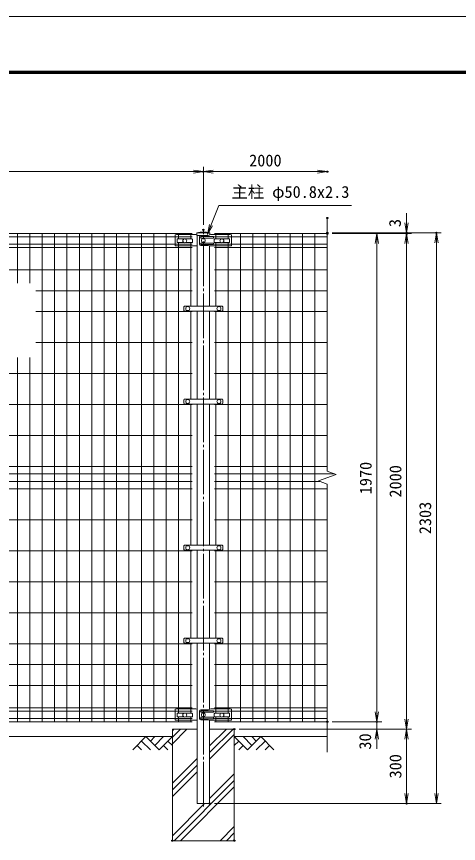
# Model space of a CAD drawing. Units: millimetres, scale not verified. Extents: x -4200 to 4200, y -2970 to 2970.
# Drawn here: x -2138 to -356, y -367 to 2970 of the extents above; entities that cross this region are included whole.
import ezdxf
from ezdxf.enums import TextEntityAlignment as Align

# ---------------------------------------------------------------- set-up
doc = ezdxf.new("R2010")
doc.units = ezdxf.units.MM
doc.header["$LTSCALE"] = 10
doc.header["$PDMODE"] = 32
doc.header["$PDSIZE"] = 5
doc.linetypes.add('LONG_CHAIN', pattern=[21, 18, -1, 1, -1])
for name, color, linetype, lineweight in [('0-3_D-STR2', 7, 'Continuous', 9), ('0-4_D-STR1', 1, 'Continuous', 9), ('0-5_D-DCR-HCH', 7, 'Continuous', 9), ('0-6_D-BMK', 2, 'LONG_CHAIN', 9), ('0-7_D-STR-DIM', 7, 'Continuous', 9), ('0-8_0', 7, 'Continuous', 9), ('0-A_D-STR3', 3, 'Continuous', 9), ('0-B_D-BGD', 7, 'Continuous', 9), ('0-C_D-STR4', 7, 'Continuous', 9), ('0-D_D-STR-TXT', 7, 'Continuous', 9), ('0-E_D-TTL', 7, 'Continuous', 9)]:
    doc.layers.add(name, color=color, linetype=linetype, lineweight=lineweight)
doc.layers.add('0-9_Defpoints', color=7, linetype='Continuous')
doc.styles.add('ＭＳ ゴシック', font='')
doc.styles.get('ＭＳ ゴシック').set_extended_font_data('MS Gothic')

# ---------------------------------------------------------------- blocks, each defined once
blk = doc.blocks.new('_Open')
at = {"layer": '0-8_0'}
blk.add_line((-10, 1.667), (0, 0), dxfattribs=at)
blk.add_lwpolyline([(-10, -1.667), (0, 0), (-10, 0)], dxfattribs=at)

msp = doc.modelspace()

# ---------------------------------------------------------------- linework, layer by layer
at = {"layer": '0-3_D-STR2'}
for p, q in [((-1429.97, 2093.98), (-3339.97, 2093.98)), ((-1429.97, 2081.1), (-3339.97, 2081.1)), ((-2134.97, 1893.98), (-2134.97, 2093.98)), ((-2084.97, 1893.98), (-2084.97, 2093.98)), ((-2034.97, 123.98), (-2034.97, 2093.98)), ((-1984.97, 123.98), (-1984.97, 2093.98)), ((-1934.97, 123.98), (-1934.97, 2093.98)), ((-1884.97, 123.98), (-1884.97, 2093.98)), ((-1834.97, 123.98), (-1834.97, 2093.98)), ((-1784.97, 123.98), (-1784.97, 2093.98)), ((-1734.97, 123.98), (-1734.97, 2093.98)), ((-1684.97, 123.98), (-1684.97, 2093.98)), ((-1634.97, 123.98), (-1634.97, 2093.98)), ((-1584.97, 123.98), (-1584.97, 2093.98)), ((-1534.97, 123.98), (-1534.97, 2093.98)), ((-1484.97, 2072.46), (-1484.97, 2093.98)), ((-1434.97, 2072.46), (-1434.97, 2093.98)), ((-1339.97, 2093.98), (-884.97, 2093.98)), ((-1339.97, 2081.1), (-884.97, 2081.1)), ((-1334.97, 2072.46), (-1334.97, 2093.98)), ((-1284.97, 2072.46), (-1284.97, 2093.98)), ((-1234.97, 123.98), (-1234.97, 2093.98)), ((-1184.97, 123.98), (-1184.97, 2093.98)), ((-1134.97, 123.98), (-1134.97, 2093.98)), ((-1084.97, 123.98), (-1084.97, 2093.98)), ((-1034.97, 123.98), (-1034.97, 2093.98)), ((-984.97, 123.98), (-984.97, 2093.98)), ((-934.97, 123.98), (-934.97, 2093.98)), ((-1429.97, 2050.85), (-3339.97, 2050.85)), ((-1429.97, 2037.98), (-3339.97, 2037.98)), ((-1484.97, 158.46), (-1484.97, 2057.46)), ((-1434.97, 1801.23), (-1434.97, 2057.46)), ((-1339.97, 2050.85), (-884.97, 2050.85)), ((-1339.97, 2037.98), (-884.97, 2037.98)), ((-1334.97, 1801.23), (-1334.97, 2057.46)), ((-1284.97, 158.46), (-1284.97, 2057.46)), ((-1429.97, 1947.98), (-3339.97, 1947.98)), ((-1339.97, 1947.98), (-884.97, 1947.98)), ((-1429.97, 1863.48), (-2059.97, 1863.48)), ((-1339.97, 1863.48), (-884.97, 1863.48)), ((-1429.97, 1778.98), (-2059.97, 1778.98)), ((-1434.97, 1426.23), (-1434.97, 1781.23)), ((-1339.97, 1778.98), (-884.97, 1778.98)), ((-1334.97, 1426.23), (-1334.97, 1781.23)), ((-1429.97, 1653.98), (-2059.97, 1653.98)), ((-1339.97, 1653.98), (-884.97, 1653.98)), ((-2134.97, 123.98), (-2134.97, 1593.98)), ((-2084.97, 123.98), (-2084.97, 1593.98)), ((-1429.97, 1528.98), (-3339.97, 1528.98)), ((-1339.97, 1528.98), (-884.97, 1528.98)), ((-1429.97, 1403.98), (-3339.97, 1403.98)), ((-1434.97, 836.23), (-1434.97, 1406.23)), ((-1339.97, 1403.98), (-884.97, 1403.98)), ((-1334.97, 836.23), (-1334.97, 1406.23)), ((-1429.97, 1278.98), (-3339.97, 1278.98)), ((-1339.97, 1278.98), (-884.97, 1278.98)), ((-1429.97, 1153.98), (-3339.97, 1153.98)), ((-1339.97, 1153.98), (-884.97, 1153.98)), ((-1429.97, 1123.98), (-3339.97, 1123.98)), ((-1339.97, 1123.98), (-855.71, 1123.98)), ((-1429.97, 1093.98), (-3339.97, 1093.98)), ((-1339.97, 1093.98), (-914.24, 1093.98)), ((-1429.97, 1063.98), (-3339.97, 1063.98)), ((-1339.97, 1063.98), (-884.97, 1063.98)), ((-1429.97, 938.98), (-3339.97, 938.98)), ((-1339.97, 938.98), (-884.97, 938.98)), ((-1429.97, 813.98), (-3339.97, 813.98)), ((-1434.97, 461.23), (-1434.97, 816.23)), ((-1339.97, 813.98), (-884.97, 813.98)), ((-1334.97, 461.23), (-1334.97, 816.23)), ((-1429.97, 688.98), (-3339.97, 688.98)), ((-1339.97, 688.98), (-884.97, 688.98)), ((-1429.97, 563.98), (-3339.97, 563.98)), ((-1339.97, 563.98), (-884.97, 563.98)), ((-1429.97, 438.98), (-3339.97, 438.98)), ((-1434.97, 158.46), (-1434.97, 441.23)), ((-1339.97, 438.98), (-884.97, 438.98)), ((-1334.97, 158.46), (-1334.97, 441.23)), ((-1429.97, 354.48), (-3339.97, 354.48)), ((-1339.97, 354.48), (-884.97, 354.48)), ((-1429.97, 269.98), (-3339.97, 269.98)), ((-1339.97, 269.98), (-884.97, 269.98)), ((-1429.97, 179.98), (-3339.97, 179.98)), ((-1429.97, 167.1), (-3339.97, 167.1)), ((-1339.97, 179.98), (-884.97, 179.98)), ((-1339.97, 167.1), (-884.97, 167.1)), ((-1429.97, 136.85), (-3339.97, 136.85)), ((-1484.97, 123.98), (-1484.97, 143.46)), ((-1434.97, 123.98), (-1434.97, 143.46)), ((-1339.97, 136.85), (-884.97, 136.85)), ((-1334.97, 123.98), (-1334.97, 143.46)), ((-1284.97, 123.98), (-1284.97, 143.46)), ((-1429.97, 123.98), (-3339.97, 123.98)), ((-1339.97, 123.98), (-884.97, 123.98))]:
    msp.add_line(p, q, dxfattribs=at)
at = {"layer": '0-4_D-STR1'}
for p, q in [((-1358.37, 2096.98), (-1411.57, 2096.98)), ((-1411.57, 2096.98), (-1411.57, 2085.98)), ((-1365.62, 2085.98), (-1411.57, 2085.98)), ((-1410.37, 2085.98), (-1410.37, 1801.23)), ((-1358.37, 2088.49), (-1358.37, 2096.98)), ((-1359.57, 1801.23), (-1359.57, 2044.16)), ((-1410.37, 1781.23), (-1410.37, 1426.23)), ((-1359.57, 1426.23), (-1359.57, 1781.23)), ((-1410.37, 1406.23), (-1410.37, 836.23)), ((-1359.57, 836.23), (-1359.57, 1406.23)), ((-1410.37, 816.23), (-1410.37, 461.23)), ((-1359.57, 461.23), (-1359.57, 816.23)), ((-1410.37, 441.23), (-1410.37, -206.02)), ((-1359.57, 174.07), (-1359.57, 441.23))]:
    msp.add_line(p, q, dxfattribs=at)
msp.add_lwpolyline([(-1410.37, -206.02), (-1359.57, -206.02), (-1359.57, 130.16)], dxfattribs=at)
msp.add_arc((-1384.97, 1980.55), 119.43, 77.13052, 102.86948, dxfattribs=at)
at = {"layer": '0-5_D-DCR-HCH'}
for p, q in [((-1509.97, 34.88), (-1450.88, 93.98)), ((-1509.97, 61.4), (-1477.39, 93.98)), ((-1509.97, 87.92), (-1503.91, 93.98)), ((-1359.57, -0.33), (-1265.26, 93.98)), ((-1359.57, 26.18), (-1291.78, 93.98)), ((-1359.57, -26.85), (-1259.97, 72.75)), ((-1616.4, 63.98), (-1669.61, 10.77)), ((-1634.14, 46.24), (-1598.5, 10.77)), ((-1616.4, 63.98), (-1563.19, 10.77)), ((-1598.66, 46.24), (-1580.92, 63.98)), ((-1580.92, 28.5), (-1545.45, 63.98)), ((-1563.19, 10.77), (-1509.97, 63.98)), ((-1527.71, 46.24), (-1509.97, 28.59)), ((-1206.76, 10.77), (-1259.97, 63.98)), ((-1242.24, 46.24), (-1259.97, 28.59)), ((-1189.03, 28.5), (-1224.5, 63.98)), ((-1153.55, 63.98), (-1206.76, 10.77)), ((-1171.2, 46.15), (-1189.03, 63.98)), ((-1135.81, 46.24), (-1171.45, 10.77)), ((-1153.55, 63.98), (-1100.34, 10.77)), ((-1651.87, 28.5), (-1634.05, 10.77)), ((-1545.45, 28.5), (-1527.63, 10.77)), ((-1224.5, 28.5), (-1242.32, 10.77)), ((-1118.08, 28.5), (-1135.89, 10.77)), ((-1509.97, -124.22), (-1410.37, -24.62)), ((-1509.97, -150.73), (-1410.37, -51.13)), ((-1509.97, -177.25), (-1410.37, -77.65)), ((-1359.57, -185.95), (-1259.97, -86.35)), ((-1503.13, -356.02), (-1259.97, -112.87)), ((-1476.61, -356.02), (-1259.97, -139.38)), ((-1509.97, -336.35), (-1379.65, -206.02)), ((-1317.51, -356.02), (-1259.97, -298.48)), ((-1291, -356.02), (-1259.97, -325)), ((-1264.48, -356.02), (-1259.97, -351.51))]:
    msp.add_line(p, q, dxfattribs=at)
msp.add_lwpolyline([(-1259.97, 93.98), (-1359.57, 93.98), (-1359.57, -206.02), (-1410.37, -206.02), (-1410.37, 93.98), (-1509.97, 93.98), (-1509.97, -356.02), (-1259.97, -356.02)], close=True, dxfattribs=at)
at = {"layer": '0-6_D-BMK'}
msp.add_line((-1384.97, -218.02), (-1384.97, 2108.98), dxfattribs=at)
at = {"layer": '0-7_D-STR-DIM'}
for p, q in [((-3344.97, 2343.98), (-1424.97, 2343.98)), ((-1384.97, 2128.98), (-1384.97, 2363.98)), ((-1384.97, 2128.98), (-1384.97, 2363.98)), ((-1344.97, 2343.98), (-924.97, 2343.98)), ((-564.97, 2136.98), (-564.97, 2176.98)), ((-884.97, 1134.63), (-884.97, 2156.98)), ((-864.97, 2096.98), (-424.97, 2096.98)), ((-864.97, 2096.98), (-544.97, 2096.98)), ((-864.97, 2093.98), (-664.97, 2093.98)), ((-864.97, 2093.98), (-544.97, 2093.98)), ((-864.97, 2093.98), (-544.97, 2093.98)), ((-564.97, 2093.98), (-564.97, 2096.98)), ((-684.97, 163.98), (-684.97, 2053.98)), ((-564.97, 133.98), (-564.97, 2053.98)), ((-564.97, 2053.98), (-564.97, 2013.98)), ((-444.97, -166.02), (-444.97, 2056.98)), ((-920.21, 1096.15), (-849.74, 1121.81)), ((-849.74, 1121.81), (-884.97, 1134.63)), ((-884.97, 1083.33), (-920.21, 1096.15)), ((-884.97, 0.98), (-884.97, 1083.33)), ((-684.97, 163.98), (-684.97, 203.98)), ((-864.97, 123.98), (-664.97, 123.98)), ((-864.97, 123.98), (-664.97, 123.98)), ((-684.97, 93.98), (-684.97, 123.98)), ((-1239.97, 93.98), (-664.97, 93.98)), ((-1239.97, 93.98), (-544.97, 93.98)), ((-1239.97, 93.98), (-544.97, 93.98)), ((-684.97, 53.98), (-684.97, 13.98)), ((-564.97, 53.98), (-564.97, -166.02)), ((-1339.57, -206.02), (-424.97, -206.02)), ((-1339.57, -206.02), (-544.97, -206.02))]:
    msp.add_line(p, q, dxfattribs=at)
at = {"layer": '0-9_Defpoints'}
for p in [(-1384.97, 2343.98), (-884.97, 2343.98), (-884.97, 2156.98), (-1384.97, 2108.98), (-884.97, 2096.98), (-884.97, 2096.98), (-884.97, 2093.98), (-684.97, 2093.98), (-564.97, 2096.98), (-564.97, 2093.98), (-444.97, 2096.98), (-884.97, 123.98), (-684.97, 123.98), (-1259.97, 93.98), (-1359.57, -206.02), (-564.97, -206.02), (-1509.97, -356.02), (-1259.97, -356.02)]:
    msp.add_point(p, dxfattribs=at)
at = {"layer": '0-A_D-STR3'}
for p, q in [((-1492.97, 2089.98), (-1497.97, 2088.98)), ((-1497.97, 2088.98), (-1497.97, 2045.16)), ((-1492.97, 2089.98), (-1415.89, 2089.98)), ((-1490.97, 2070.46), (-1490.97, 2059.46)), ((-1488.97, 2072.46), (-1462.76, 2072.46)), ((-1457.19, 2072.46), (-1430.97, 2072.46)), ((-1428.97, 2070.46), (-1428.97, 2059.46)), ((-1415.89, 2089.98), (-1411.57, 2088.49)), ((-1400.46, 2080.98), (-1400.46, 2050.98)), ((-1365.62, 2085.98), (-1395.46, 2085.98)), ((-1345.97, 2081.98), (-1393.39, 2081.98)), ((-1345.97, 2075.98), (-1393.39, 2075.98)), ((-1354.06, 2089.98), (-1365.62, 2085.98)), ((-1276.97, 2089.98), (-1354.06, 2089.98)), ((-1340.97, 2070.46), (-1340.97, 2059.46)), ((-1338.97, 2072.46), (-1312.76, 2072.46)), ((-1307.19, 2072.46), (-1280.97, 2072.46)), ((-1278.97, 2070.46), (-1278.97, 2059.46)), ((-1276.97, 2089.98), (-1271.97, 2088.98)), ((-1271.97, 2088.98), (-1271.97, 2045.16)), ((-1410.37, 2044.16), (-1496.97, 2044.16)), ((-1488.97, 2057.46), (-1462.76, 2057.46)), ((-1457.19, 2057.46), (-1430.97, 2057.46)), ((-1365.62, 2045.98), (-1395.46, 2045.98)), ((-1345.97, 2055.98), (-1393.39, 2055.98)), ((-1345.97, 2049.98), (-1393.39, 2049.98)), ((-1360.37, 2044.16), (-1365.62, 2045.98)), ((-1360.37, 2044.16), (-1272.97, 2044.16)), ((-1338.97, 2057.46), (-1312.76, 2057.46)), ((-1307.19, 2057.46), (-1280.97, 2057.46)), ((-1463.47, 1798.23), (-1463.47, 1784.23)), ((-1460.47, 1801.23), (-1309.47, 1801.23)), ((-1460.47, 1781.23), (-1309.47, 1781.23)), ((-1306.47, 1798.23), (-1306.47, 1784.23)), ((-1463.47, 1423.23), (-1463.47, 1409.23)), ((-1460.47, 1426.23), (-1309.47, 1426.23)), ((-1460.47, 1406.23), (-1309.47, 1406.23)), ((-1306.47, 1423.23), (-1306.47, 1409.23)), ((-1460.47, 836.23), (-1309.47, 836.23)), ((-1463.47, 833.23), (-1463.47, 819.23)), ((-1460.47, 816.23), (-1309.47, 816.23)), ((-1306.47, 833.23), (-1306.47, 819.23)), ((-1463.47, 458.23), (-1463.47, 444.23)), ((-1460.47, 461.23), (-1309.47, 461.23)), ((-1460.47, 441.23), (-1309.47, 441.23)), ((-1306.47, 458.23), (-1306.47, 444.23)), ((-1492.97, 175.98), (-1497.97, 174.98)), ((-1497.97, 174.98), (-1497.97, 131.16)), ((-1492.97, 175.98), (-1415.89, 175.98)), ((-1415.89, 175.98), (-1410.37, 174.07)), ((-1400.46, 166.98), (-1400.46, 136.98)), ((-1365.62, 171.98), (-1395.46, 171.98)), ((-1345.97, 167.98), (-1393.39, 167.98)), ((-1354.06, 175.98), (-1365.62, 171.98)), ((-1276.97, 175.98), (-1354.06, 175.98)), ((-1276.97, 175.98), (-1271.97, 174.98)), ((-1271.97, 174.98), (-1271.97, 131.16)), ((-1490.97, 156.46), (-1490.97, 145.46)), ((-1488.97, 158.46), (-1462.76, 158.46)), ((-1488.97, 143.46), (-1462.76, 143.46)), ((-1457.19, 158.46), (-1430.97, 158.46)), ((-1457.19, 143.46), (-1430.97, 143.46)), ((-1428.97, 156.46), (-1428.97, 145.46)), ((-1345.97, 161.98), (-1393.39, 161.98)), ((-1345.97, 141.98), (-1393.39, 141.98)), ((-1345.97, 135.98), (-1393.39, 135.98)), ((-1340.97, 156.46), (-1340.97, 145.46)), ((-1338.97, 158.46), (-1312.76, 158.46)), ((-1338.97, 143.46), (-1312.76, 143.46)), ((-1307.19, 158.46), (-1280.97, 158.46)), ((-1307.19, 143.46), (-1280.97, 143.46)), ((-1278.97, 156.46), (-1278.97, 145.46)), ((-1410.37, 130.16), (-1496.97, 130.16)), ((-1365.62, 131.98), (-1395.46, 131.98)), ((-1360.37, 130.16), (-1365.62, 131.98)), ((-1360.37, 130.16), (-1272.97, 130.16))]:
    msp.add_line(p, q, dxfattribs=at)
for centre in [(-1459.97, 2064.96), (-1384.97, 2065.98), (-1309.97, 2064.96), (-1447.97, 1791.23), (-1321.97, 1791.23), (-1447.97, 1416.23), (-1321.97, 1416.23), (-1447.97, 826.23), (-1321.97, 826.23), (-1447.97, 451.23), (-1321.97, 451.23), (-1459.97, 150.96), (-1384.97, 151.98), (-1309.97, 150.96)]:
    msp.add_circle(centre, 8, dxfattribs=at)
for centre, radius, start, end in [((-1488.97, 2070.46), 2, 90, 180), ((-1430.97, 2070.46), 2, 0, 90), ((-1395.46, 2080.98), 5, 90, 180), ((-1393.39, 2078.98), 3, 90, 270), ((-1345.97, 2078.98), 3, 270, 90), ((-1338.97, 2070.46), 2, 90, 180), ((-1280.97, 2070.46), 2, 0, 90), ((-1496.97, 2045.16), 1, 180, 270), ((-1488.97, 2059.46), 2, 180, 270), ((-1430.97, 2059.46), 2, 270, 0), ((-1395.46, 2050.98), 5, 180, 270), ((-1393.39, 2052.98), 3, 90, 270), ((-1345.97, 2052.98), 3, 270, 90), ((-1338.97, 2059.46), 2, 180, 270), ((-1280.97, 2059.46), 2, 270, 0), ((-1272.97, 2045.16), 1, 270, 0), ((-1460.47, 1798.23), 3, 90, 180), ((-1460.47, 1784.23), 3, 180, 270), ((-1309.47, 1798.23), 3, 0, 90), ((-1309.47, 1784.23), 3, 270, 0), ((-1460.47, 1423.23), 3, 90, 180), ((-1460.47, 1409.23), 3, 180, 270), ((-1309.47, 1423.23), 3, 0, 90), ((-1309.47, 1409.23), 3, 270, 0), ((-1460.47, 833.23), 3, 90, 180), ((-1309.47, 833.23), 3, 0, 90), ((-1460.47, 819.23), 3, 180, 270), ((-1309.47, 819.23), 3, 270, 0), ((-1460.47, 458.23), 3, 90, 180), ((-1460.47, 444.23), 3, 180, 270), ((-1309.47, 458.23), 3, 0, 90), ((-1309.47, 444.23), 3, 270, 0), ((-1395.46, 166.98), 5, 90, 180), ((-1393.39, 164.98), 3, 90, 270), ((-1345.97, 164.98), 3, 270, 90), ((-1488.97, 156.46), 2, 90, 180), ((-1488.97, 145.46), 2, 180, 270), ((-1430.97, 156.46), 2, 0, 90), ((-1430.97, 145.46), 2, 270, 0), ((-1395.46, 136.98), 5, 180, 270), ((-1393.39, 138.98), 3, 90, 270), ((-1345.97, 138.98), 3, 270, 90), ((-1338.97, 156.46), 2, 90, 180), ((-1338.97, 145.46), 2, 180, 270), ((-1280.97, 156.46), 2, 0, 90), ((-1280.97, 145.46), 2, 270, 0), ((-1496.97, 131.16), 1, 180, 270), ((-1272.97, 131.16), 1, 270, 0)]:
    msp.add_arc(centre, radius, start, end, dxfattribs=at)
at = {"layer": '0-B_D-BGD'}
for p, q in [((-3259.97, 63.98), (-1509.97, 63.98)), ((-1259.97, 63.98), (-884.97, 63.98))]:
    msp.add_line(p, q, dxfattribs=at)
at = {"layer": '0-C_D-STR4'}
for p, q in [((-1509.97, 93.98), (-1509.97, -356.02)), ((-1410.37, 93.98), (-1509.97, 93.98)), ((-1259.97, 93.98), (-1359.57, 93.98)), ((-1259.97, 93.98), (-1259.97, -356.02)), ((-1259.97, -356.02), (-1509.97, -356.02))]:
    msp.add_line(p, q, dxfattribs=at)
at = {"layer": '0-D_D-STR-TXT'}
msp.add_lwpolyline([(-787.46, 2207.71), (-1322.14, 2207.71), (-1367.63, 2092.76)], dxfattribs=at)
at = {"layer": '0-E_D-TTL', "color": 2}
msp.add_lwpolyline([(-4200, 2970), (4200, 2970), (4200, -2970), (-4200, -2970)], close=True, dxfattribs=at)
at = {"layer": '0-E_D-TTL'}
for points in [[(-3930, 2750), (3930, 2750), (3930, -2750), (-3930, -2750)], [(-3927.5, 2747.5), (3927.5, 2747.5), (3927.5, -2747.5), (-3927.5, -2747.5)], [(-3925, 2745), (3925, 2745), (3925, -2745), (-3925, -2745)], [(-3922.5, 2742.5), (3922.5, 2742.5), (3922.5, -2742.5), (-3922.5, -2742.5)], [(-3920, 2740), (3920, 2740), (3920, -2740), (-3920, -2740)]]:
    msp.add_lwpolyline(points, close=True, dxfattribs=at)

# ---------------------------------------------------------------- block references
at = {"layer": '0-7_D-STR-DIM', "xscale": 4, "yscale": 4}
for p in [(-1384.97, 2343.98), (-884.97, 2343.98)]:
    msp.add_blockref('_Open', p, dxfattribs=at)
for p, rotation in [((-1384.97, 2343.98), 180), ((-564.97, 2096.98), 270), ((-684.97, 2093.98), 90), ((-564.97, 2093.98), 90), ((-564.97, 2093.98), 90), ((-444.97, 2096.98), 90), ((-684.97, 123.98), 270), ((-684.97, 123.98), 270), ((-564.97, 93.98), 270), ((-684.97, 93.98), 90), ((-564.97, 93.98), 90), ((-564.97, -206.02), 270), ((-444.97, -206.02), 270)]:
    msp.add_blockref('_Open', p, dxfattribs=dict(at, rotation=rotation))
at = {"layer": '0-D_D-STR-TXT', "xscale": 4, "yscale": 4, "rotation": 248.409}
msp.add_blockref('_Open', (-1368.36, 2090.9), dxfattribs=at)

# ---------------------------------------------------------------- texts
at = {"layer": '0-7_D-STR-DIM', "style": 'ＭＳ ゴシック'}
msp.add_text('2000', height=48.09, dxfattribs=at).set_placement((-1200.22, 2350.73), align=Align.BOTTOM_LEFT)
for s, p in [('3', (-573.64, 2120.28)), ('1970', (-691.72, 1042.08)), ('2000', (-571.72, 1028.73)), ('2303', (-451.72, 880.88)), ('30', (-693.88, 11.51)), ('300', (-571.72, -104.9))]:
    msp.add_text(s, height=48.09, rotation=90, dxfattribs=at).set_placement(p, align=Align.BOTTOM_LEFT)
at = {"layer": '0-D_D-STR-TXT', "style": 'ＭＳ ゴシック'}
msp.add_text('主柱 φ50.8x2.3', height=48.09, dxfattribs=at).set_placement((-1271.21, 2223.72), align=Align.BOTTOM_LEFT)

doc.saveas('drawing.dxf')
